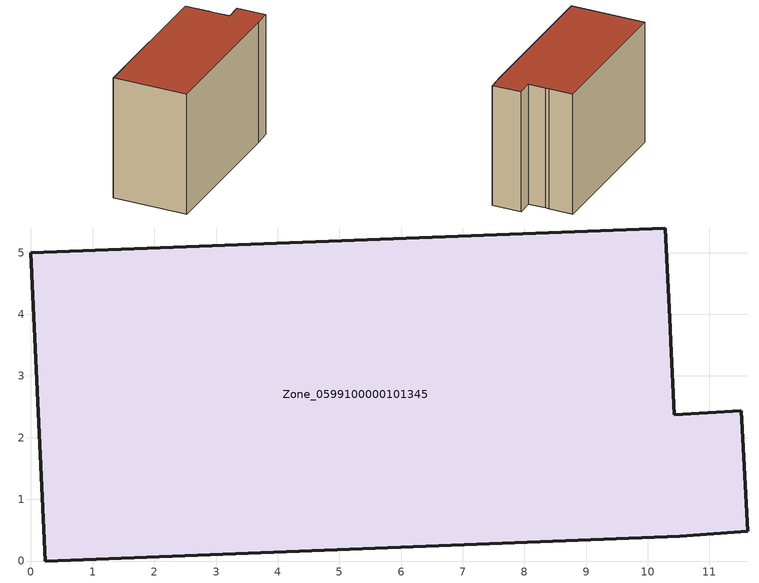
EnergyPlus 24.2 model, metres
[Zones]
Zone_0599100000101345
 floor ground (C_G): 10.52,0.4 0.23,0 0,5 10.29,5.4 10.36,3.77 10.37,3.56 10.43,2.37 11.52,2.44 11.62,0.48 z0
 wall outside (C_F): 0.23,0 10.52,0.4 11.62,0.48 11.52,2.44 10.43,2.37 10.37,3.56 10.36,3.77 10.29,5.4 0,5 0.23,0 z0:8.42
 roof outside (C_R): 10.36,3.77 10.29,5.4 0,5 0.23,0 10.52,0.4 11.62,0.48 11.52,2.44 10.43,2.37 10.37,3.56 z8.42
[BUILDING]
Pand.0599100000101345: North Axis=0; Terrain=City; Loads Convergence Tolerance Value=0.04; Temperature Convergence Tolerance Value=0.4; Solar Distribution=FullExterior; Maximum Number of Warmup Days=25; Minimum Number of Warmup Days=1
[Site:Location]
Rotterdam.The.Hague.AP_ZH_NLD Design_Conditions: Latitude=51.96; Longitude=4.45; Time Zone=1; Elevation=-4.5
[SITE:GROUNDTEMPERATURE:BUILDINGSURFACE]
18, 18, 18, 18, 18, 18, 18, 18, 18, 18, 18, 18
[MATERIAL] Thermal Absorptance=0.9; Solar Absorptance=0.7; Visible Absorptance=0.7
Name | Roughness | Thickness | Conductivity | Density | Specific Heat
G.TI.1946-1964 | MediumSmooth | 0.15 | 1 | 540 | 1210
F.TI.1946-1964 | Rough | 0.3 | 0.857143 | 1920 | 840
R.TI.1946-1964 | MediumRough | 0.2 | 0.277778 | 1500 | 1000
[CONSTRUCTION]
C_G: G.TI.1946-1964
C_F: F.TI.1946-1964
C_R: R.TI.1946-1964
[ZONE]
Zone_0599100000101345: Type=1; Multiplier=1; Ceiling Height=Autocalculate; Volume=Autocalculate; Floor Area=autocalculate; Part of Total Floor Area=Yes
[ZONEINFILTRATION:DESIGNFLOWRATE]
Infil_Zone_0599100000101345: Zone or ZoneList or Space or SpaceList=Zone_0599100000101345; Schedule=AlwaysOn; Design Flow Rate Calculation Method=Flow/Area; Flow Rate per Floor Area=0.003; Constant Term Coefficient=1; Temperature Term Coefficient=0; Velocity Term Coefficient=0; Velocity Squared Term Coefficient=0
[HVACTEMPLATE:ZONE:IDEALLOADSAIRSYSTEM]
Zone_0599100000101345: Maximum Heating Supply Air Temperature=50; Minimum Cooling Supply Air Temperature=13; Maximum Heating Supply Air Humidity Ratio=0.0156; Minimum Cooling Supply Air Humidity Ratio=0.0077; Heating Limit=NoLimit; Cooling Limit=NoLimit; Dehumidification Control Type=ConstantSensibleHeatRatio; Cooling Sensible Heat Ratio=0.7; Dehumidification Setpoint=60; Humidification Control Type=None; Humidification Setpoint=30; Outdoor Air Method=None; Outdoor Air Flow Rate per Person=0.00944; Outdoor Air Flow Rate per Zone Floor Area=0; Outdoor Air Flow Rate per Zone=0; Demand Controlled Ventilation Type=None; Outdoor Air Economizer Type=NoEconomizer; Heat Recovery Type=None; Sensible Heat Recovery Effectiveness=0.7; Latent Heat Recovery Effectiveness=0.65
[ZONECONTROL:THERMOSTAT]
ThermostatControl_Zone_0599100000101345: Zone or ZoneList=Zone_0599100000101345; Control Type Schedule=DualSetpointControlType; Control 1=Thermostat_Zone_0599100000101345; Temperature Difference Between Cutout And Setpoint=0
[THERMOSTATSETPOINT:DUALSETPOINT]
Thermostat_Zone_0599100000101345: Heating Setpoint Temperature Schedule=HeatingSetpoint_Zone_0599100000101345; Cooling Setpoint Temperature Schedule=CoolingSetpoint_Zone_0599100000101345
[SCHEDULE:COMPACT]
HeatingSetpoint_Zone_0599100000101345: Through: 12/31, For: AllDays, Until: 24:00, 21
CoolingSetpoint_Zone_0599100000101345: Through: 12/31, For: AllDays, Until: 24:00, 24
DualSetpointControlType: Through: 12/31, For: AllDays, Until: 24:00, 4
AlwaysOn: Through: 12/31, For: AllDays, Until: 24:00, 1
